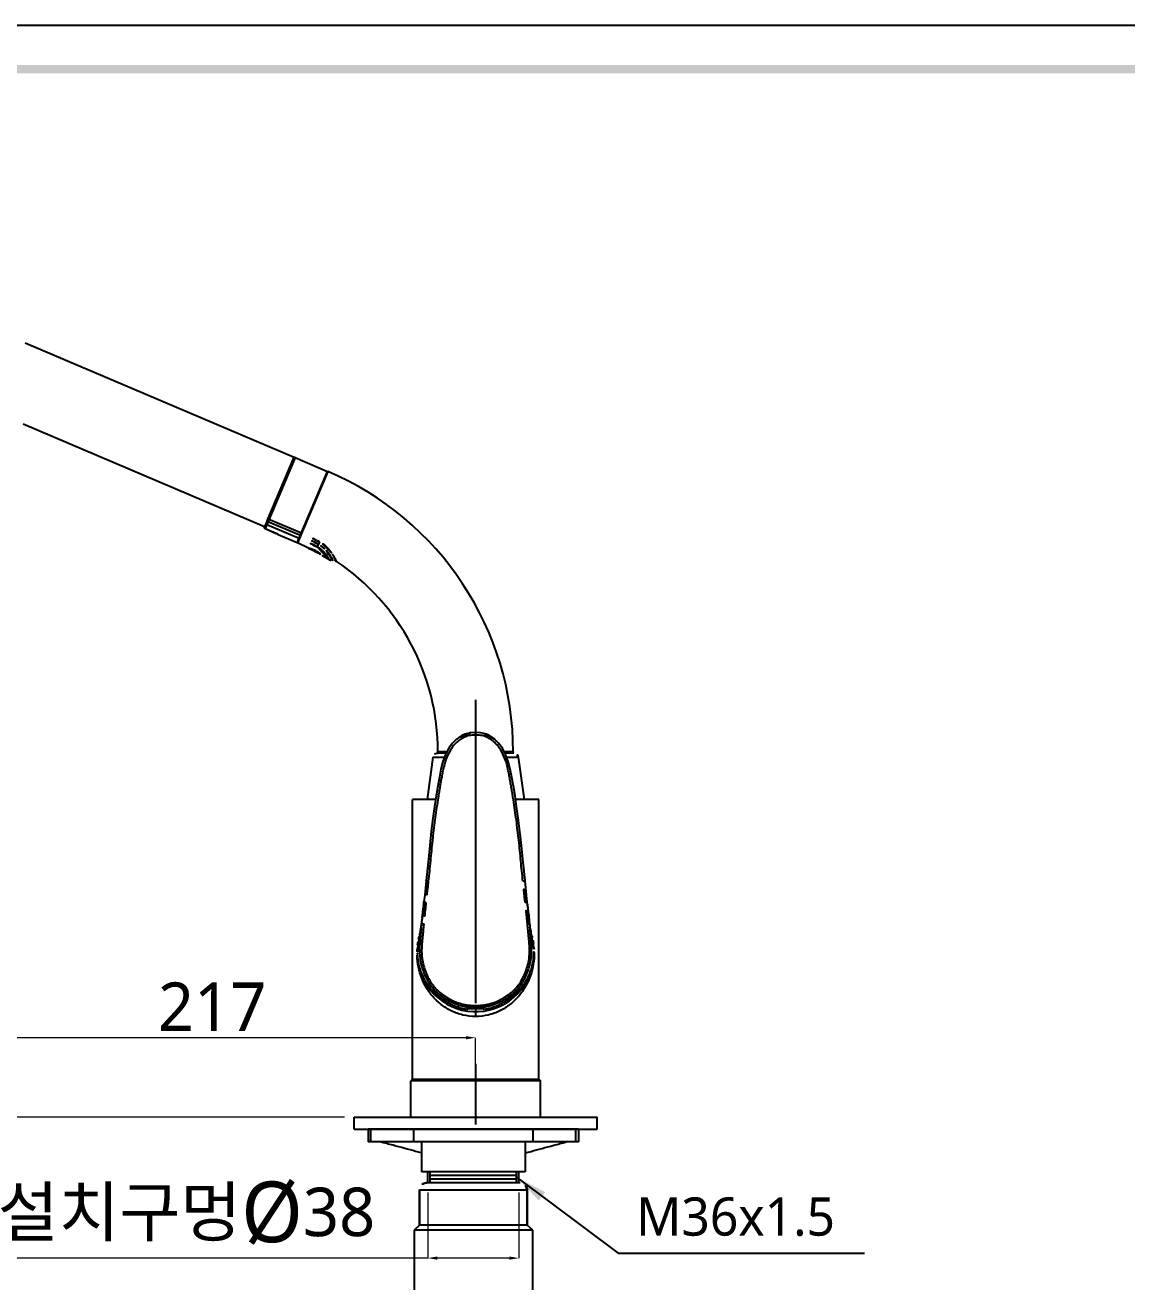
# Model space of a CAD drawing. Extents: x 16296671794 to 16296673174, y -37409618104 to -37409617131.
# Drawn here: x 16296672044 to 16296672499, y -37409617649 to -37409617131 of the extents above; entities that cross this region are included whole.
import ezdxf

# ---------------------------------------------------------------- set-up
doc = ezdxf.new("R2010")
doc.units = 0
doc.header["$LTSCALE"] = 10
doc.header["$MEASUREMENT"] = 0
doc.header["$PDMODE"] = 3
doc.header["$PDSIZE"] = -10
doc.linetypes.add('CENTER', pattern=[2, 1.25, -0.25, 0.25, -0.25])
doc.layers.get('0').update_dxf_attribs({"linetype": 'CONTINUOUS'})
doc.layers.get('DEFPOINTS').update_dxf_attribs({"linetype": 'CONTINUOUS'})
for name, color, linetype in [('02___PRT_ALL_AXES', 7, 'CONTINUOUS'), ('06___PRT_ALL_SURFS', 7, 'CONTINUOUS'), ('3500S01', 7, 'CONTINUOUS'), ('\\M+5B1EA\\M+5D7A2', 1, 'CONTINUOUS'), ('___SHELL_8_1', 7, 'CONTINUOUS'), ('DEFAULT_1', 7, 'CENTER')]:
    doc.layers.add(name, color=color, linetype=linetype)
doc.styles.add('Daelim Dimension', font='NanumGothic.ttf')
doc.styles.get("Standard").update_dxf_attribs({"font": 'SYMBOL'})
doc.dimstyles.new('DEFAULT', dxfattribs={"dimscale": 2, "dimtxt": 2, "dimasz": 2, "dimexe": 0, "dimexo": 2, "dimgap": 1, "dimtad": 1, "dimdec": 1, "dimzin": 9, "dimdsep": 46, "dimtxsty": 'Daelim Dimension', "dimcen": 0.5, "dimclrd": 252, "dimclre": 252, "dimclrt": 3, "dimadec": 1, "dimazin": 0, "dimtfac": 1, "dimtdec": 1, "dimtix": 1, "dimtmove": 0, "dimatfit": 3, "dimfxl": 0, "dimtolj": 1, "dimtzin": 1, "dimlwd": 9, "dimlwe": 9, "dimarcsym": 0})
doc.dimstyles.new('ISO-25', dxfattribs={"dimtxt": 2.5, "dimasz": 2.5, "dimexe": 1.25, "dimexo": 0.625, "dimtad": 1, "dimtxsty": 'Standard', "dimcen": 2.5, "dimadec": 0, "dimazin": 0, "dimtfac": 1, "dimtmove": 0, "dimatfit": 3, "dimfxl": 0, "dimarcsym": 0})

# ---------------------------------------------------------------- blocks, each defined once
blk = doc.blocks.new('*D0')
at = {"color": 5, "lineweight": 9}
for p, q in [((16296672008.97116, -37409617313.46023), (16296671921.23816, -37409617313.46023)), ((16296671921.23816, -37409617577.35965), (16296671921.23816, -37409617317.46023)), ((16296672176.03809, -37409617581.35965), (16296671921.23816, -37409617581.35965))]:
    blk.add_line(p, q, dxfattribs=at)
at = {"color": 5}
for points in [[(16296671920.5715, -37409617317.46023), (16296671921.90483, -37409617317.46023), (16296671921.23816, -37409617313.46023)], [(16296671920.5715, -37409617577.35965), (16296671921.90483, -37409617577.35965), (16296671921.23816, -37409617581.35965)]]:
    blk.add_solid(points, dxfattribs=at)
at = {"layer": 'DEFPOINTS', "color": 0}
for p in [(16296671921.23816, -37409617313.46023), (16296672012.97116, -37409617313.46023), (16296672180.03809, -37409617581.35965)]:
    blk.add_point(p, dxfattribs=at)
at = {"color": 7, "insert": (16296671908.35119, -37409617447.40994), "char_height": 20, "attachment_point": 5, "rotation": 90, "style": 'Daelim Dimension'}
blk.add_mtext('\\A1;268', dxfattribs=at)
blk = doc.blocks.new('*D2')
at = {"color": 5, "lineweight": 9}
for p, q in [((16296672012.9118, -37409617317.453453), (16296672012.9118, -37409617548.609772)), ((16296672226.081181, -37409617548.609772), (16296672016.9118, -37409617548.609772)), ((16296672230.081181, -37409617567.698288), (16296672230.081181, -37409617548.609772))]:
    blk.add_line(p, q, dxfattribs=at)
at = {"color": 5}
for points in [[(16296672016.9118, -37409617547.943108), (16296672016.9118, -37409617549.276443), (16296672012.9118, -37409617548.609772)], [(16296672226.081181, -37409617547.943108), (16296672226.081181, -37409617549.276443), (16296672230.081181, -37409617548.609772)]]:
    blk.add_solid(points, dxfattribs=at)
at = {"layer": 'DEFPOINTS', "color": 0}
for p in [(16296672012.9118, -37409617313.453453), (16296672012.9118, -37409617548.609772), (16296672230.081181, -37409617571.698288)]:
    blk.add_point(p, dxfattribs=at)
at = {"color": 7, "insert": (16296672121.49649, -37409617535.822937), "char_height": 20, "attachment_point": 5, "style": 'Daelim Dimension'}
blk.add_mtext('\\A1;217', dxfattribs=at)
blk = doc.blocks.new('*D4')
at = {"color": 5, "lineweight": 9}
for p, q in [((16296671992.894489, -37409617254.890663), (16296671872.35091, -37409617254.890663)), ((16296671872.35091, -37409617577.35965), (16296671872.35091, -37409617258.890663)), ((16296672176.03809, -37409617581.35965), (16296671872.35091, -37409617581.35965))]:
    blk.add_line(p, q, dxfattribs=at)
at = {"color": 5}
for points in [[(16296671871.68424, -37409617258.890663), (16296671873.01757, -37409617258.890663), (16296671872.35091, -37409617254.890663)], [(16296671871.68424, -37409617577.35965), (16296671873.01757, -37409617577.35965), (16296671872.35091, -37409617581.35965)]]:
    blk.add_solid(points, dxfattribs=at)
at = {"layer": 'DEFPOINTS', "color": 0}
for p in [(16296671872.35091, -37409617254.890663), (16296671996.894489, -37409617254.890663), (16296672180.03809, -37409617581.35965)]:
    blk.add_point(p, dxfattribs=at)
at = {"color": 7, "insert": (16296671858.94891, -37409617418.125153), "char_height": 20, "attachment_point": 5, "rotation": 90, "style": 'Daelim Dimension'}
blk.add_mtext('\\A1;326.5', dxfattribs=at)
blk = doc.blocks.new('*D6')
at = {"color": 5, "lineweight": 9}
for p, q in [((16296672210.35, -37409617612.36), (16296672210.35, -37409617639.45)), ((16296672247.95, -37409617612.36), (16296672247.95, -37409617639.45)), ((16296672210.35, -37409617639.45), (16296672025.44, -37409617639.45)), ((16296672243.95, -37409617639.45), (16296672214.35, -37409617639.45))]:
    blk.add_line(p, q, dxfattribs=at)
at = {"color": 5}
for points in [[(16296672214.35, -37409617638.78), (16296672214.35, -37409617640.11), (16296672210.35, -37409617639.45)], [(16296672243.95, -37409617638.78), (16296672243.95, -37409617640.11), (16296672247.95, -37409617639.45)]]:
    blk.add_solid(points, dxfattribs=at)
at = {"layer": 'DEFPOINTS', "color": 0}
for p in [(16296672210.35, -37409617608.36), (16296672247.95, -37409617608.36), (16296672210.35, -37409617639.45)]:
    blk.add_point(p, dxfattribs=at)
at = {"color": 7, "insert": (16296672110.91, -37409617621.48), "char_height": 20, "attachment_point": 5, "style": 'Daelim Dimension'}
blk.add_mtext('\\A1;설치구멍{\\H1.25x;\\C256;Ø}38', dxfattribs=at)

msp = doc.modelspace()

# ---------------------------------------------------------------- linework, layer by layer
at = {"color": 7, "linetype": 'Continuous'}
for p, q in [((16296672169.161039, -37409617315.232384), (16296672156.646441, -37409617344.683777)), ((16296672161.1959, -37409617346.762306), (16296672156.646441, -37409617344.683777)), ((16296672169.87686, -37409617351.600754), (16296672166.8657, -37409617349.784119)), ((16296672230.081129, -37409617422.866211), (16296672227.902161, -37409617422.981133)), ((16296672227.917959, -37409617422.979134), (16296672227.902161, -37409617422.981117)), ((16296672232.27813, -37409617422.983414), (16296672230.081129, -37409617422.866211)), ((16296672232.27808, -37409617422.983391), (16296672232.24478, -37409617422.979187)), ((16296672222.15333, -37409617425.630821), (16296672222.107861, -37409617425.669724)), ((16296672238.02561, -37409617425.644974), (16296672238.00886, -37409617425.630669)), ((16296672212.4702, -37409617432.982262), (16296672210.081181, -37409617450.359657)), ((16296672217.946609, -37409617431.35965), (16296672214.34985, -37409617431.35965)), ((16296672214.581181, -37409617430.737259), (16296672214.581181, -37409617431.10965)), ((16296672214.581181, -37409617431.10965), (16296672218.07774, -37409617431.10965)), ((16296672214.581181, -37409617431.10965), (16296672214.831181, -37409617431.35965)), ((16296672242.08392, -37409617431.10965), (16296672245.581181, -37409617431.10965)), ((16296672245.812321, -37409617431.35965), (16296672242.214689, -37409617431.35965)), ((16296672245.581181, -37409617431.10965), (16296672245.331181, -37409617431.35965)), ((16296672245.581181, -37409617430.737259), (16296672245.581181, -37409617431.10965)), ((16296672247.69216, -37409617432.982262), (16296672250.081181, -37409617450.359657)), ((16296672204.081181, -37409617565.659653), (16296672204.081181, -37409617450.35965)), ((16296672213.624161, -37409617450.35965), (16296672204.08164, -37409617450.35965)), ((16296672256.08073, -37409617450.35965), (16296672246.53825, -37409617450.35965)), ((16296672256.081181, -37409617565.659653), (16296672256.081181, -37409617450.35965)), ((16296672208.64418, -37409617493.825798), (16296672208.54608, -37409617494.719551)), ((16296672208.77722, -37409617492.631073), (16296672208.64418, -37409617493.825798)), ((16296672207.440319, -37409617503.845596), (16296672207.440599, -37409617503.843681)), ((16296672206.57951, -37409617509.353828), (16296672206.11978, -37409617512.057037)), ((16296672206.70174, -37409617508.653633), (16296672206.62661, -37409617509.088608)), ((16296672206.67482, -37409617509.141083), (16296672206.681881, -37409617509.099403)), ((16296672206.92312, -37409617507.286537), (16296672206.70174, -37409617508.653633)), ((16296672206.923149, -37409617507.286331), (16296672206.924629, -37409617507.276917)), ((16296672226.831181, -37409617536.867958), (16296672226.831181, -37409617536.566963)), ((16296672233.331181, -37409617536.566963), (16296672233.331181, -37409617536.867958)), ((16296672204.081181, -37409617565.659653), (16296672203.38118, -37409617566.35965)), ((16296672256.781179, -37409617566.35965), (16296672203.38118, -37409617566.35965)), ((16296672203.38118, -37409617581.35965), (16296672203.38118, -37409617566.35965)), ((16296672204.081181, -37409617565.659653), (16296672256.081181, -37409617565.659653)), ((16296672256.081181, -37409617565.659653), (16296672256.781179, -37409617566.35965)), ((16296672256.781179, -37409617581.35965), (16296672256.781179, -37409617566.35965)), ((16296672180.03809, -37409617586.35965), (16296672180.03809, -37409617581.35965)), ((16296672203.381651, -37409617581.35965), (16296672256.78072, -37409617581.35965)), ((16296672280.124281, -37409617586.35965), (16296672280.124281, -37409617581.35965)), ((16296672185.819969, -37409617586.35965), (16296672185.819969, -37409617591.559647)), ((16296672272.487499, -37409617586.35965), (16296672185.82011, -37409617586.35965)), ((16296672186.891769, -37409617591.559647), (16296672186.891769, -37409617586.35965)), ((16296672204.558689, -37409617591.559647), (16296672204.558689, -37409617586.35965)), ((16296672253.74893, -37409617591.559647), (16296672253.74893, -37409617586.35965)), ((16296672271.41585, -37409617591.559647), (16296672271.41585, -37409617586.35965)), ((16296672272.48764, -37409617586.35965), (16296672272.48764, -37409617591.559647)), ((16296672272.487499, -37409617591.559647), (16296672185.82011, -37409617591.559647)), ((16296672207.753811, -37409617591.559647), (16296672207.753811, -37409617603.85965)), ((16296672250.55381, -37409617591.559647), (16296672250.55381, -37409617603.85965)), ((16296672206.903811, -37409617611.35965), (16296672251.403811, -37409617611.35965)), ((16296672206.903811, -37409617625.85965), (16296672206.903811, -37409617611.35965)), ((16296672251.403799, -37409617625.85965), (16296672251.403799, -37409617611.35965))]:
    msp.add_line(p, q, dxfattribs=at)
at = {"color": 9, "linetype": 'Continuous'}
for p, q in [((16296672165.80183, -37409617344.224197), (16296672164.72632, -37409617346.258957)), ((16296672230.081181, -37409617423.897141), (16296672230.081129, -37409617422.866211)), ((16296672212.4702, -37409617432.982262), (16296672217.27527, -37409617432.982239)), ((16296672218.273081, -37409617430.737259), (16296672214.581181, -37409617430.737259)), ((16296672245.581181, -37409617430.737259), (16296672241.88912, -37409617430.737259)), ((16296672242.88743, -37409617432.982239), (16296672247.69216, -37409617432.982262)), ((16296672207.488411, -37409617504.027969), (16296672207.51384, -37409617503.857918)), ((16296672252.67396, -37409617504.027969), (16296672252.648529, -37409617503.857918)), ((16296672206.769739, -37409617508.576241), (16296672206.923149, -37409617507.286331)), ((16296672206.94187, -37409617507.532806), (16296672206.979111, -37409617507.30397)), ((16296672206.979111, -37409617507.30397), (16296672206.9806, -37409617507.294777)), ((16296672253.853661, -37409617509.301918), (16296672253.861799, -37409617509.351471)), ((16296672205.94199, -37409617514.488457), (16296672205.94138, -37409617514.460648)), ((16296672230.081181, -37409617536.548523), (16296672230.081181, -37409617535.299538)), ((16296672230.081181, -37409617537.863297), (16296672230.081181, -37409617539.863319))]:
    msp.add_line(p, q, dxfattribs=at)
for p, q in [((16296672180.03809, -37409617581.35965), (16296672280.124281, -37409617581.35965)), ((16296672180.03809, -37409617586.35965), (16296672280.124281, -37409617586.35965)), ((16296672210.35253, -37409617608.35965), (16296672210.35253, -37409617603.85965)), ((16296672211.35253, -37409617608.35965), (16296672211.35253, -37409617603.85965)), ((16296672246.95253, -37409617608.35965), (16296672246.95253, -37409617603.85965)), ((16296672247.95253, -37409617608.35965), (16296672247.95253, -37409617603.85965))]:
    msp.add_line(p, q)
at = {"color": 2}
msp.add_lwpolyline([(16296671793.750851, -37409617131.239197), (16296673174.182779, -37409617131.239197), (16296673174.182779, -37409618103.587517), (16296671793.750851, -37409618103.587517)], close=True, dxfattribs=at)
at = {"ltscale": 0.5}
msp.add_lwpolyline([(16296671793.750851, -37409617131.239197), (16296673174.182779, -37409617131.239197), (16296673174.182779, -37409618103.587517), (16296671793.750851, -37409618103.587517)], close=True, dxfattribs=at)
at = {"color": 7, "linetype": 'Continuous'}
for points in [[(16296672222.10779, -37409617425.669777), (16296672220.61902, -37409617427.147614), (16296672219.025721, -37409617429.302383), (16296672217.6999, -37409617431.830002), (16296672216.64175, -37409617434.701332), (16296672215.8181, -37409617437.856842), (16296672215.14023, -37409617441.267601), (16296672214.500231, -37409617444.950592), (16296672213.841999, -37409617448.943626), (16296672213.1721, -37409617453.298073), (16296672212.494539, -37409617458.085739), (16296672211.81999, -37409617463.401848), (16296672211.16321, -37409617469.375282), (16296672210.497549, -37409617476.182289), (16296672209.71702, -37409617483.868294)], [(16296672250.445351, -37409617483.868294), (16296672249.666719, -37409617476.202133), (16296672249.00123, -37409617469.395653), (16296672248.344839, -37409617463.422577), (16296672247.67066, -37409617458.106758), (16296672246.99341, -37409617453.319313), (16296672246.32378, -37409617448.965057), (16296672245.665791, -37409617444.97216), (16296672245.026079, -37409617441.289337), (16296672244.34906, -37409617437.878563), (16296672243.527121, -37409617434.722527), (16296672242.471399, -37409617431.85041), (16296672241.14855, -37409617429.321487), (16296672239.558359, -37409617427.164772), (16296672238.025631, -37409617425.644981)], [(16296672209.716681, -37409617483.871841), (16296672209.420931, -37409617486.767067), (16296672209.08972, -37409617489.836067), (16296672208.77721, -37409617492.631126)], [(16296672251.385151, -37409617492.631111), (16296672251.074751, -37409617489.855087), (16296672250.743441, -37409617486.786133), (16296672250.445681, -37409617483.871834)], [(16296672251.61767, -37409617494.732262), (16296672251.51955, -37409617493.838203), (16296672251.385151, -37409617492.631042)], [(16296672206.62661, -37409617509.088608), (16296672206.580139, -37409617509.34259), (16296672206.57922, -37409617509.353767)]]:
    msp.add_lwpolyline(points, dxfattribs=at)
for centre, radius, start, end in [((16296672120.08036, -37409617430.737083), 125.5, 0, 66.97823938), ((16296672170.941799, -37409617349.908142), 1.999716, 237.82289545, 278.43231012), ((16296672171.528311, -37409617353.864449), 1.99979, 56.20539473, 98.43252632), ((16296672120.08036, -37409617430.737083), 94.5, 0, 56.20715246), ((16296672214.34985, -37409617433.259651), 1.9, 90, 171.60502953), ((16296672245.812519, -37409617433.259651), 1.9, 8.39497047, 90), ((16296672230.081181, -37409617513.85965), 24.003663, 167.91837873, 175.701145), ((16296671998.068359, -37409617473.783203), 211.581747, 350.39145225, 350.53507272), ((16296672230.081181, -37409617513.85965), 24.003663, 7.68374374, 15.85208649), ((16296672458.63081, -37409617474.364563), 208.070096, 189.46404695, 189.62141157), ((16296672224.901131, -37409617515.62085), 29.358554, 6.97240172, 12.22829834), ((16296672230.081181, -37409617513.85965), 24.003663, 179.76569671, 181.42869581), ((16296672214.689541, -37409617514.055603), 8.604509, 181.28658748, 182.69460279), ((16296672230.081181, -37409617513.85965), 24.003663, 186.89490774, 359.07498885), ((16296672245.149429, -37409617514.044357), 8.928078, 357.33077937, 358.688053), ((16296672230.081181, -37409617513.85965), 24.003663, 359.75345666, 0.23386616), ((16296672209.903811, -37409617611.35965), 3, 90, 180), ((16296672248.403799, -37409617611.35965), 3, 0, 90)]:
    msp.add_arc(centre, radius, start, end, dxfattribs=at)
at = {"color": 9, "linetype": 'Continuous'}
for centre, radius, start, end in [((16296672120.08036, -37409617430.737083), 95.550068, 62.14391307, 66.97823938), ((16296672120.08036, -37409617430.737083), 96.792807, 62.14391307, 66.97823938), ((16296672120.08036, -37409617430.737083), 97.851577, 62.14420293, 66.97823938), ((16296672233.46258, -37409617513.772507), 27.518756, 162.94731082, 165.63803452), ((16296671981.55142, -37409617470.670517), 228.384885, 350.772081, 351.27261523), ((16296671885.58869, -37409617455.889351), 325.479269, 351.26420691, 351.49455611), ((16296671541.585039, -37409617404.529327), 673.295878, 351.516208746, 351.720788105), ((16296672918.57732, -37409617404.529327), 673.295872, 188.279211895, 188.483791254), ((16296672574.57369, -37409617455.889351), 325.479284, 188.50544389, 188.73579309), ((16296672226.702909, -37409617513.771812), 27.515571, 13.73920061, 17.02935662), ((16296672233.86228, -37409617513.854729), 27.927184, 170.61924365, 176.28658463), ((16296672233.689631, -37409617513.827766), 27.752445, 166.26620634, 170.61572212), ((16296672233.59343, -37409617513.806732), 27.654001, 165.63668278, 166.26124997), ((16296671916.4116, -37409617460.148018), 294.369085, 350.53106629, 350.73665174), ((16296672226.51144, -37409617513.819862), 27.712969, 9.38251712, 13.74147946), ((16296672226.389191, -37409617513.841919), 27.837181, 8.61596579, 9.2828414), ((16296672226.311279, -37409617513.853371), 27.915932, 3.71209965, 8.61551721), ((16296672233.942301, -37409617513.859756), 28.007373, 176.78232521, 180.79735505), ((16296672233.906231, -37409617513.86058), 27.971287, 180.79691796, 181.22931057), ((16296672233.87532, -37409617513.856361), 27.940299, 176.28483269, 176.78145232), ((16296672226.31476, -37409617513.854332), 27.912518, 3.57544136, 3.7142878), ((16296672226.222771, -37409617513.859711), 28.004666, 359.20439331, 3.57456198), ((16296672226.28405, -37409617513.860657), 27.943377, 358.75888489, 359.05137973), ((16296672226.295641, -37409617513.860878), 27.931785, 359.0518168, 359.20483192)]:
    msp.add_arc(centre, radius, start, end, dxfattribs=at)
at = {"color": 40, "linetype": 'Continuous'}
msp.add_arc((16296672224.009001, -37409617509.972603), 17.295715, 171.06513167, 175.37229972, dxfattribs=at)
at = {"color": 9, "linetype": 'Continuous'}
for points, knots in [([(16296672167.89469, -37409617347.065437), (16296672167.516911, -37409617346.698196), (16296672166.69895, -37409617345.99733), (16296672165.789289, -37409617345.418297), (16296672165.30711, -37409617345.160294)], [0, 0, 0, 0, 0.4906837675, 1, 1, 1, 1]), ([(16296672170.863411, -37409617348.950089), (16296672170.2533, -37409617348.038742), (16296672169.17255, -37409617346.70005), (16296672167.401159, -37409617345.177856), (16296672166.353889, -37409617344.516296), (16296672165.80127, -37409617344.2239)], [0, 0, 0, 0, 0.4707778603, 0.731621054, 1, 1, 1, 1]), ([(16296672164.72633, -37409617346.258957), (16296672165.16592, -37409617346.491386), (16296672165.986879, -37409617347.012383), (16296672167.05582, -37409617347.91378), (16296672167.9312, -37409617348.836639), (16296672168.62396, -37409617349.701752), (16296672169.091101, -37409617350.360283), (16296672169.389629, -37409617350.811798), (16296672169.559851, -37409617351.079376), (16296672169.677891, -37409617351.270592), (16296672169.75308, -37409617351.394829), (16296672169.796949, -37409617351.4673), (16296672169.82843, -37409617351.5205), (16296672169.857929, -37409617351.56739), (16296672169.86338, -37409617351.580269), (16296672169.879499, -37409617351.603142), (16296672169.87719, -37409617351.60096)], [0, 0, 0, 0, 0.1985451037, 0.3865075241, 0.5569908763, 0.7055908088, 0.8286705276, 0.8792503929, 0.921669761, 0.9553603113, 0.9688033413, 0.9799116333, 0.9886351257, 0.99492412, 0.9987289622, 1, 1, 1, 1]), ([(16296672171.23505, -37409617351.886276), (16296672171.23649, -37409617351.887947), (16296672171.226839, -37409617351.87056), (16296672171.22369, -37409617351.861069), (16296672171.20546, -37409617351.824883), (16296672171.175301, -37409617351.762009), (16296672171.118361, -37409617351.647057), (16296672171.033871, -37409617351.478317), (16296672170.923401, -37409617351.263763), (16296672170.729481, -37409617350.897102), (16296672170.260201, -37409617350.059273), (16296672169.58563, -37409617349.019814), (16296672168.716579, -37409617347.916656), (16296672168.184731, -37409617347.347389), (16296672167.89469, -37409617347.065437)], [0, 0, 0, 0, 0.0011209913, 0.0046139713, 0.0104634159, 0.0186537718, 0.0419918227, 0.0743734575, 0.1153821047, 0.1645892219, 0.2856333302, 0.6041037327, 0.794085013, 1, 1, 1, 1]), ([(16296672172.640619, -37409617352.202568), (16296672172.63707, -37409617352.198288), (16296672172.63397, -37409617352.185669), (16296672172.623911, -37409617352.16613), (16296672172.60652, -37409617352.125633), (16296672172.57523, -37409617352.057312), (16296672172.52816, -37409617351.953331), (16296672172.46715, -37409617351.821457), (16296672172.359591, -37409617351.592461), (16296672172.191299, -37409617351.245781), (16296672171.94599, -37409617350.765907), (16296672171.643259, -37409617350.210197), (16296672171.281059, -37409617349.593193), (16296672171.01001, -37409617349.169067), (16296672170.863411, -37409617348.950089)], [0, 0, 0, 0, 0.0044944812, 0.0100771019, 0.0178742897, 0.0400524837, 0.070877365, 0.1101290231, 0.1575243403, 0.2754201277, 0.4216726158, 0.5932029044, 0.7869559589, 1, 1, 1, 1]), ([(16296672227.90218, -37409617422.981117), (16296672227.37104, -37409617423.04818), (16296672226.317329, -37409617423.265137), (16296672224.811131, -37409617423.838768), (16296672223.41407, -37409617424.637337), (16296672222.55994, -37409617425.284401), (16296672222.15333, -37409617425.630821)], [0, 0, 0, 0, 0.2502622876, 0.5004536387, 0.7502891091, 1, 1, 1, 1]), ([(16296672238.00886, -37409617425.630669), (16296672237.603399, -37409617425.28524), (16296672236.751801, -37409617424.639923), (16296672235.35919, -37409617423.84285), (16296672233.857969, -37409617423.269173), (16296672232.80761, -37409617423.051132), (16296672232.27808, -37409617422.983398)], [0, 0, 0, 0, 0.2497106417, 0.499543347, 0.7497331157, 1, 1, 1, 1]), ([(16296672230.081181, -37409617423.897141), (16296672229.726351, -37409617423.897179), (16296672229.016781, -37409617423.91227), (16296672227.95434, -37409617423.99218), (16296672226.90641, -37409617424.189087), (16296672225.549789, -37409617424.608398), (16296672223.96896, -37409617425.438316), (16296672222.295429, -37409617426.759033), (16296672220.84654, -37409617428.321518), (16296672219.228939, -37409617430.651787), (16296672217.77281, -37409617433.90506), (16296672216.858259, -37409617437.327057), (16296672216.288691, -37409617440.099167), (16296672215.904369, -37409617442.186691), (16296672215.543381, -37409617444.277657), (16296672215.18638, -37409617446.368652), (16296672214.840731, -37409617448.460831), (16296672214.17469, -37409617452.645287), (16296672213.46068, -37409617457.534462), (16296672212.746889, -37409617463.13221), (16296672212.108311, -37409617468.7295), (16296672211.568199, -37409617474.331673), (16296672211.02886, -37409617479.927422), (16296672210.736839, -37409617482.719833), (16296672210.581739, -37409617484.114037)], [0, 0, 0, 0, 0.0157107609, 0.0314174817, 0.0471180321, 0.0628135162, 0.0941477058, 0.1254855013, 0.1568167832, 0.1881449838, 0.2507266079, 0.3133698041, 0.3447021151, 0.3760283458, 0.4073461465, 0.4386535165, 0.4699502033, 0.5012360503, 0.6262606485, 0.6887003152, 0.751088272, 0.8756902443, 0.9378876042, 1, 1, 1, 1]), ([(16296672249.580629, -37409617484.114037), (16296672249.425529, -37409617482.719818), (16296672249.133499, -37409617479.927406), (16296672248.59416, -37409617474.331627), (16296672248.05405, -37409617468.729439), (16296672247.41547, -37409617463.132133), (16296672246.70167, -37409617457.534348), (16296672245.98764, -37409617452.645157), (16296672245.321609, -37409617448.460693), (16296672244.97596, -37409617446.3685), (16296672244.61898, -37409617444.277496), (16296672244.25795, -37409617442.186523), (16296672243.873671, -37409617440.098984), (16296672243.30397, -37409617437.326897), (16296672242.389549, -37409617433.9049), (16296672240.93338, -37409617430.651688), (16296672239.31579, -37409617428.32148), (16296672237.866911, -37409617426.759018), (16296672236.19339, -37409617425.438332), (16296672234.612579, -37409617424.608398), (16296672233.25597, -37409617424.189087), (16296672232.208031, -37409617423.992172), (16296672231.14559, -37409617423.91227), (16296672230.43601, -37409617423.897179), (16296672230.081181, -37409617423.897141)], [0, 0, 0, 0, 0.062112651, 0.1243102648, 0.2489127446, 0.3113009554, 0.3737408775, 0.4987659796, 0.5300519549, 0.5613487695, 0.592656269, 0.6239741989, 0.6553005688, 0.6866330653, 0.7492761581, 0.8118562846, 0.84318406, 0.8745147873, 0.9058523776, 0.9371862469, 0.9528817761, 0.9685824498, 0.9842891736, 1, 1, 1, 1]), ([(16296672209.71703, -37409617483.868523), (16296672209.716021, -37409617483.879013), (16296672209.73554, -37409617483.906273), (16296672209.81555, -37409617483.952301), (16296672209.988649, -37409617484.009949), (16296672210.257601, -37409617484.068192), (16296672210.467119, -37409617484.099937), (16296672210.581739, -37409617484.114037)], [0, 0, 0, 0, 0.0344941873, 0.0957205473, 0.3077686257, 0.6218718649, 1, 1, 1, 1]), ([(16296672210.581739, -37409617484.114037), (16296672210.43532, -37409617485.581009), (16296672210.130541, -37409617488.511398), (16296672209.79932, -37409617491.438881), (16296672209.634689, -37409617492.90155)], [0, 0, 0, 0, 0.5003991716, 1, 1, 1, 1]), ([(16296672250.445641, -37409617483.871788), (16296672250.446541, -37409617483.881462), (16296672250.42502, -37409617483.906479), (16296672250.378361, -37409617483.933884), (16296672250.300699, -37409617483.968086), (16296672250.147409, -37409617484.015297), (16296672249.904221, -37409617484.068466), (16296672249.69521, -37409617484.099899), (16296672249.580629, -37409617484.114037)], [0, 0, 0, 0, 0.0319002646, 0.0929854664, 0.1850528108, 0.3060563785, 0.6209473283, 1, 1, 1, 1]), ([(16296672250.52767, -37409617492.90155), (16296672250.36305, -37409617491.438881), (16296672250.03182, -37409617488.511398), (16296672249.727051, -37409617485.581009), (16296672249.580629, -37409617484.114037)], [0, 0, 0, 0, 0.4996008375, 1, 1, 1, 1]), ([(16296672209.634689, -37409617492.90155), (16296672209.520531, -37409617492.886368), (16296672209.35619, -37409617492.859596), (16296672209.15029, -37409617492.813408), (16296672209.022369, -37409617492.777977), (16296672208.918631, -37409617492.74221), (16296672208.842159, -37409617492.705887), (16296672208.79285, -37409617492.673447), (16296672208.775949, -37409617492.642929), (16296672208.77721, -37409617492.631142)], [0, 0, 0, 0, 0.3750704679, 0.5416775923, 0.6870754972, 0.8070996683, 0.8988863186, 0.9613749451, 1, 1, 1, 1]), ([(16296672209.634689, -37409617492.90155), (16296672209.468901, -37409617494.375458), (16296672209.143721, -37409617497.321968), (16296672208.856689, -37409617500.272438), (16296672208.716869, -37409617501.746964)], [0, 0, 0, 0, 0.5003491493, 1, 1, 1, 1]), ([(16296672250.52767, -37409617492.90155), (16296672250.64183, -37409617492.88636), (16296672250.80617, -37409617492.859589), (16296672251.01207, -37409617492.813393), (16296672251.13998, -37409617492.777946), (16296672251.243731, -37409617492.742188), (16296672251.32019, -37409617492.705856), (16296672251.369499, -37409617492.673424), (16296672251.38641, -37409617492.642906), (16296672251.385151, -37409617492.631111)], [0, 0, 0, 0, 0.37506655, 0.5416728413, 0.6870708121, 0.8070959755, 0.8988844153, 0.961375037, 1, 1, 1, 1]), ([(16296672251.445499, -37409617501.746964), (16296672251.30566, -37409617500.272453), (16296672251.01866, -37409617497.321968), (16296672250.69346, -37409617494.375458), (16296672250.52767, -37409617492.90155)], [0, 0, 0, 0, 0.4996508637, 1, 1, 1, 1]), ([(16296672207.63954, -37409617503.864464), (16296672207.59524, -37409617504.331291), (16296672207.50598, -37409617505.264618), (16296672207.365789, -37409617506.66375), (16296672207.227591, -37409617508.062859), (16296672207.068701, -37409617509.931229), (16296672206.97151, -37409617511.806793), (16296672207.0026, -37409617513.685349), (16296672207.13769, -37409617515.562897), (16296672207.50474, -37409617517.895943), (16296672208.510611, -37409617521.541168), (16296672210.12645, -37409617525.00975), (16296672212.34341, -37409617528.097633), (16296672214.309179, -37409617530.182228), (16296672216.186371, -37409617531.664307), (16296672217.79705, -37409617532.69075), (16296672219.46657, -37409617533.622223), (16296672221.21133, -37409617534.414146), (16296672223.01235, -37409617535.057533), (16296672224.160191, -37409617535.39402), (16296672225.08989, -37409617535.618683), (16296672226.026609, -37409617535.812469), (16296672227.21273, -37409617535.975243), (16296672228.646339, -37409617536.051804), (16296672229.602909, -37409617536.057358), (16296672230.081181, -37409617536.057358)], [0, 0, 0, 0, 0.0309233105, 0.0618268392, 0.0927264047, 0.1236311506, 0.1854834496, 0.216458347, 0.2474681318, 0.3095659943, 0.3718078714, 0.4964923313, 0.5591416215, 0.6219105418, 0.6847928654, 0.7162861703, 0.7477935031, 0.8108078809, 0.8423333604, 0.8738616756, 0.8896288481, 0.9053964923, 0.9369263278, 0.9684610881, 1, 1, 1, 1]), ([(16296672207.291929, -37409617505.324364), (16296672207.302629, -37409617505.204041), (16296672207.311411, -37409617504.960381), (16296672207.346251, -37409617504.593307), (16296672207.38821, -37409617504.220879), (16296672207.421841, -37409617503.971191), (16296672207.440319, -37409617503.845596)], [0, 0, 0, 0, 0.2437264188, 0.4916833899, 0.7438335947, 1, 1, 1, 1]), ([(16296672208.716869, -37409617501.746964), (16296672208.626841, -37409617502.70108), (16296672208.492821, -37409617504.131912), (16296672208.306971, -37409617506.038422), (16296672208.161961, -37409617507.466476), (16296672208.025921, -37409617508.894981), (16296672207.878031, -37409617510.802254), (16296672207.810221, -37409617512.717697), (16296672207.89971, -37409617514.632233), (16296672208.104469, -37409617516.542007), (16296672208.576811, -37409617518.905823), (16296672209.47747, -37409617521.659851), (16296672210.707411, -37409617524.292374), (16296672212.007561, -37409617526.343193), (16296672213.21244, -37409617527.86557), (16296672214.524719, -37409617529.302177), (16296672216.372141, -37409617530.902184), (16296672218.848459, -37409617532.469971), (16296672221.491899, -37409617533.735443), (16296672223.57239, -37409617534.453972), (16296672224.99045, -37409617534.817337), (16296672225.7057, -37409617534.975189), (16296672226.427191, -37409617535.102379), (16296672227.39649, -37409617535.223579), (16296672228.61631, -37409617535.293877), (16296672229.59289, -37409617535.299538), (16296672230.081181, -37409617535.299538)], [0, 0, 0, 0, 0.0619526365, 0.0929006826, 0.123829474, 0.154745429, 0.185657926, 0.2475022591, 0.2784725554, 0.3094827029, 0.3716036912, 0.4338989132, 0.4963596262, 0.5589755463, 0.5903578939, 0.6217750983, 0.6846601847, 0.7476485708, 0.8106898574, 0.8737533644, 0.8895316506, 0.9053110584, 0.9210916008, 0.9368734874, 0.968434173, 1, 1, 1, 1]), ([(16296672208.716869, -37409617501.746964), (16296672208.605539, -37409617501.733803), (16296672208.40136, -37409617501.703201), (16296672208.137739, -37409617501.641907), (16296672207.96652, -37409617501.581177), (16296672207.88452, -37409617501.526962), (16296672207.86446, -37409617501.496696), (16296672207.863569, -37409617501.483627)], [0, 0, 0, 0, 0.3681647171, 0.6764927482, 0.8905453466, 0.9569639215, 1, 1, 1, 1]), ([(16296672230.081181, -37409617535.299538), (16296672230.569481, -37409617535.299538), (16296672231.546061, -37409617535.293877), (16296672232.765881, -37409617535.223579), (16296672233.73518, -37409617535.102379), (16296672234.456671, -37409617534.975189), (16296672235.171921, -37409617534.817337), (16296672236.589979, -37409617534.453972), (16296672238.670469, -37409617533.735443), (16296672241.31391, -37409617532.469963), (16296672243.790239, -37409617530.902184), (16296672245.637671, -37409617529.302162), (16296672246.94993, -37409617527.86554), (16296672248.154831, -37409617526.343163), (16296672249.45496, -37409617524.292343), (16296672250.6849, -37409617521.659828), (16296672251.585569, -37409617518.905777), (16296672252.05789, -37409617516.541977), (16296672252.26269, -37409617514.63221), (16296672252.35215, -37409617512.71769), (16296672252.28433, -37409617510.802254), (16296672252.13645, -37409617508.894981), (16296672252.000401, -37409617507.466476), (16296672251.8554, -37409617506.038422), (16296672251.66955, -37409617504.131912), (16296672251.53553, -37409617502.70108), (16296672251.445499, -37409617501.746964)], [0, 0, 0, 0, 0.0315658311, 0.0631265212, 0.0789084103, 0.0946889557, 0.1104683663, 0.1262466507, 0.1893101503, 0.2523513949, 0.3153401179, 0.3782255079, 0.4096427028, 0.4410250478, 0.5036409033, 0.5661016658, 0.6283969038, 0.6905178856, 0.7215279759, 0.7524980696, 0.8143420361, 0.8452545435, 0.8761705075, 0.9070993069, 0.9380473559, 1, 1, 1, 1]), ([(16296672251.445499, -37409617501.746964), (16296672251.556829, -37409617501.733772), (16296672251.761, -37409617501.70311), (16296672252.024599, -37409617501.641747), (16296672252.195789, -37409617501.580978), (16296672252.27776, -37409617501.526749), (16296672252.2978, -37409617501.49649), (16296672252.298679, -37409617501.483421)], [0, 0, 0, 0, 0.3681958639, 0.6765376468, 0.8905801747, 0.9569834795, 1, 1, 1, 1]), ([(16296672230.081181, -37409617539.863319), (16296672228.319981, -37409617539.863197), (16296672224.843611, -37409617539.450607), (16296672220.02998, -37409617537.701958), (16296672215.88246, -37409617535.089912), (16296672212.471451, -37409617531.861519), (16296672209.768921, -37409617528.170433), (16296672207.729549, -37409617524.058571), (16296672206.35437, -37409617519.466667), (16296672205.98032, -37409617516.195251), (16296672205.94199, -37409617514.488457)], [0, 0, 0, 0, 0.136491054, 0.2683408584, 0.3937893471, 0.5136838357, 0.6302064071, 0.7465305984, 0.8676924705, 1, 1, 1, 1]), ([(16296672254.220869, -37409617514.465973), (16296672254.183861, -37409617516.174271), (16296672253.81192, -37409617519.448677), (16296672252.438379, -37409617524.044853), (16296672250.39978, -37409617528.160263), (16296672247.69739, -37409617531.854347), (16296672244.2859, -37409617535.085426), (16296672240.13711, -37409617537.699829), (16296672235.321409, -37409617539.450203), (16296672231.84329, -37409617539.863197), (16296672230.081181, -37409617539.863319)], [0, 0, 0, 0, 0.1323456301, 0.2535307014, 0.3698554008, 0.4863674049, 0.6062468215, 0.7316800833, 0.8635176573, 1, 1, 1, 1])]:
    msp.add_open_spline(points, degree=3, knots=knots, dxfattribs=at)
at = {"color": 7, "linetype": 'Continuous'}
for points, knots in [([(16296672161.1959, -37409617346.762306), (16296672161.501829, -37409617346.844002), (16296672162.532141, -37409617347.15625), (16296672164.22443, -37409617347.887367), (16296672165.77783, -37409617348.891502), (16296672166.620399, -37409617349.572998), (16296672166.8657, -37409617349.784119)], [0, 0, 0, 0, 0.1467626476, 0.4983564665, 0.8499724078, 1, 1, 1, 1]), ([(16296672208.54608, -37409617494.719498), (16296672208.42326, -37409617495.847183), (16296672208.18581, -37409617498.101257), (16296672207.969971, -37409617500.357513), (16296672207.863569, -37409617501.484657)], [0, 0, 0, 0, 0.5004803638, 1, 1, 1, 1]), ([(16296672252.2988, -37409617501.484657), (16296672252.192591, -37409617500.359627), (16296672251.977171, -37409617498.107643), (16296672251.740231, -37409617495.857788), (16296672251.61767, -37409617494.732231)], [0, 0, 0, 0, 0.4995204174, 1, 1, 1, 1]), ([(16296672230.081181, -37409617536.057358), (16296672230.55946, -37409617536.057358), (16296672231.516029, -37409617536.051804), (16296672232.949631, -37409617535.975243), (16296672234.135759, -37409617535.812469), (16296672235.072479, -37409617535.618683), (16296672236.00218, -37409617535.39402), (16296672237.150021, -37409617535.057533), (16296672238.95104, -37409617534.414146), (16296672240.695789, -37409617533.622192), (16296672242.36533, -37409617532.690773), (16296672243.976, -37409617531.664284), (16296672245.85321, -37409617530.18222), (16296672247.81897, -37409617528.09761), (16296672250.035931, -37409617525.00972), (16296672251.651751, -37409617521.541138), (16296672252.657631, -37409617517.895912), (16296672253.02471, -37409617515.562881), (16296672253.159731, -37409617513.685333), (16296672253.19088, -37409617511.80677), (16296672253.093639, -37409617509.931229), (16296672252.93478, -37409617508.062859), (16296672252.79657, -37409617506.66375), (16296672252.65638, -37409617505.264618), (16296672252.567129, -37409617504.331299), (16296672252.52282, -37409617503.864464)], [0, 0, 0, 0, 0.0315389172, 0.0630736833, 0.094603525, 0.1103711728, 0.1261383461, 0.1576666548, 0.1891921315, 0.252206495, 0.2837137894, 0.3152073048, 0.3780901176, 0.4408590681, 0.5035083032, 0.6281928015, 0.6904347034, 0.7525325104, 0.7835421235, 0.8145167333, 0.8763688274, 0.9072735781, 0.9381731506, 0.9690766845, 1, 1, 1, 1]), ([(16296672206.11978, -37409617512.057037), (16296672206.21456, -37409617511.648811), (16296672206.41032, -37409617510.67849), (16296672206.579451, -37409617509.703506), (16296672206.67482, -37409617509.141083)], [0, 0, 0, 0, 0.423513495, 1, 1, 1, 1]), ([(16296672254.04258, -37409617512.057037), (16296672253.947809, -37409617511.648811), (16296672253.752041, -37409617510.67849), (16296672253.582911, -37409617509.703506), (16296672253.487551, -37409617509.141083)], [0, 0, 0, 0, 0.423513495, 1, 1, 1, 1]), ([(16296672206.11978, -37409617512.057037), (16296672206.111481, -37409617512.24173), (16296672206.082621, -37409617512.97187), (16296672206.074619, -37409617513.703079), (16296672206.0872, -37409617514.248802)], [0, 0, 0, 0, 0.2529924494, 1, 1, 1, 1]), ([(16296672206.09454, -37409617514.460114), (16296672206.156019, -37409617515.75782), (16296672206.405729, -37409617517.705597), (16296672207.066351, -37409617520.231003), (16296672207.95335, -37409617522.71032), (16296672209.16786, -37409617525.079681), (16296672210.68845, -37409617527.2714), (16296672211.985809, -37409617528.826317), (16296672213.418909, -37409617530.279099), (16296672215.49432, -37409617532.082352), (16296672217.782209, -37409617533.663757), (16296672220.254499, -37409617534.957733), (16296672222.205219, -37409617535.777634), (16296672224.233471, -37409617536.425423), (16296672225.62742, -37409617536.718758), (16296672226.331181, -37409617536.830818)], [0, 0, 0, 0, 0.1197810182, 0.1799708934, 0.2404323982, 0.3623102893, 0.4239670473, 0.4861223317, 0.5487746742, 0.6119033304, 0.7394520382, 0.8039741723, 0.868935326, 0.9342971594, 1, 1, 1, 1]), ([(16296672233.831181, -37409617536.830818), (16296672234.534941, -37409617536.718758), (16296672235.92889, -37409617536.425423), (16296672237.95714, -37409617535.777634), (16296672239.90786, -37409617534.957733), (16296672242.38015, -37409617533.663757), (16296672244.668039, -37409617532.082352), (16296672246.74346, -37409617530.279114), (16296672248.17655, -37409617528.826332), (16296672249.473909, -37409617527.271408), (16296672250.994499, -37409617525.079689), (16296672252.209009, -37409617522.710327), (16296672253.09602, -37409617520.231003), (16296672253.756639, -37409617517.705597), (16296672254.00634, -37409617515.75782), (16296672254.06782, -37409617514.460114)], [0, 0, 0, 0, 0.0657028632, 0.1310647029, 0.1960258467, 0.2605479566, 0.3880965861, 0.4512251987, 0.5138774991, 0.5760327246, 0.6376894894, 0.7595674395, 0.8200289831, 0.8802189166, 1, 1, 1, 1]), ([(16296672254.075171, -37409617514.248802), (16296672254.07933, -37409617514.068207), (16296672254.08831, -37409617513.337448), (16296672254.067301, -37409617512.606598), (16296672254.04258, -37409617512.057037)], [0, 0, 0, 0, 0.2472054105, 1, 1, 1, 1]), ([(16296672226.331181, -37409617536.830818), (16296672226.39666, -37409617536.84124), (16296672226.491131, -37409617536.854553), (16296672226.61054, -37409617536.867554), (16296672226.68475, -37409617536.873734), (16296672226.74371, -37409617536.87709), (16296672226.790251, -37409617536.877151), (16296672226.81382, -37409617536.875793), (16296672226.831181, -37409617536.871613), (16296672226.831181, -37409617536.867958)], [0, 0, 0, 0, 0.3942259331, 0.5667639164, 0.7150374764, 0.8349429939, 0.9234493641, 0.9782403933, 1, 1, 1, 1]), ([(16296672226.831181, -37409617536.566963), (16296672226.831181, -37409617536.558746), (16296672226.8459, -37409617536.546753), (16296672226.86816, -37409617536.539032), (16296672226.909889, -37409617536.528816), (16296672226.980551, -37409617536.521072), (16296672227.1425, -37409617536.512268), (16296672227.413219, -37409617536.512917), (16296672227.81221, -37409617536.520393), (16296672228.29837, -37409617536.531487), (16296672228.85313, -37409617536.541313), (16296672229.45513, -37409617536.547409), (16296672229.869801, -37409617536.548523), (16296672230.081181, -37409617536.548523)], [0, 0, 0, 0, 0.0075536806, 0.013996447, 0.0225955631, 0.0465382573, 0.079506605, 0.1715511693, 0.2954495977, 0.4464368948, 0.6187035166, 0.8056314094, 1, 1, 1, 1]), ([(16296672230.081181, -37409617536.548523), (16296672230.29257, -37409617536.548523), (16296672230.707251, -37409617536.547409), (16296672231.30925, -37409617536.541313), (16296672231.86401, -37409617536.531487), (16296672232.35017, -37409617536.520393), (16296672232.749149, -37409617536.512917), (16296672233.019871, -37409617536.512268), (16296672233.18181, -37409617536.521072), (16296672233.25247, -37409617536.528816), (16296672233.294201, -37409617536.539032), (16296672233.31646, -37409617536.546753), (16296672233.331181, -37409617536.558746), (16296672233.331181, -37409617536.566963)], [0, 0, 0, 0, 0.1943722863, 0.381303265, 0.5535676564, 0.7045521673, 0.8284498927, 0.9204940406, 0.9534620811, 0.9774044212, 0.986003483, 0.9924462707, 1, 1, 1, 1]), ([(16296672233.331181, -37409617536.867958), (16296672233.331181, -37409617536.871613), (16296672233.348551, -37409617536.875793), (16296672233.37212, -37409617536.877151), (16296672233.41865, -37409617536.87709), (16296672233.47761, -37409617536.873734), (16296672233.55183, -37409617536.867554), (16296672233.67123, -37409617536.854553), (16296672233.765711, -37409617536.84124), (16296672233.831181, -37409617536.830818)], [0, 0, 0, 0, 0.0217596067, 0.0765506359, 0.1650570061, 0.2849625236, 0.4332360836, 0.6057740669, 1, 1, 1, 1])]:
    msp.add_open_spline(points, degree=3, knots=knots, dxfattribs=at)
for points in [[(16296672208.62027, -37409617494.042633), (16296672208.59561, -37409617494.266243), (16296672208.571091, -37409617494.489883), (16296672208.54673, -37409617494.713516)], [(16296672208.777981, -37409617492.626869), (16296672208.72501, -37409617493.09874), (16296672208.672331, -37409617493.570648), (16296672208.62027, -37409617494.042633)], [(16296672251.541269, -37409617494.035156), (16296672251.489479, -37409617493.565666), (16296672251.437071, -37409617493.096252), (16296672251.38438, -37409617492.626869)], [(16296672251.615629, -37409617494.713531), (16296672251.591, -37409617494.487389), (16296672251.56621, -37409617494.261269), (16296672251.541269, -37409617494.035156)], [(16296672252.52282, -37409617503.864464), (16296672252.447531, -37409617503.071228), (16296672252.373381, -37409617502.277893), (16296672252.298889, -37409617501.484581)]]:
    msp.add_open_spline(points, degree=3, dxfattribs=at)
at = {"color": 9, "linetype": 'Continuous'}
msp.add_open_spline([(16296672207.86348, -37409617501.484581), (16296672207.78898, -37409617502.277893), (16296672207.71483, -37409617503.071228), (16296672207.63954, -37409617503.864464)], degree=3, dxfattribs=at)
at = {"color": 7, "linetype": 'Continuous'}
for points, start_tangent, end_tangent in [([(16296672207.753731, -37409617596.092079), (16296672205.33563, -37409617595.443031), (16296672200.851589, -37409617594.2379), (16296672196.041479, -37409617592.943703), (16296672190.901211, -37409617591.559647)], (-0.9658544545, 0.2590852614), (-0.9655918931, 0.2600621001)), ([(16296672250.55389, -37409617596.092079), (16296672252.971979, -37409617595.443031), (16296672257.45603, -37409617594.2379), (16296672262.26613, -37409617592.943703), (16296672267.40641, -37409617591.559647)], (0.9658544545, 0.2590852614), (0.9655918931, 0.2600621001))]:
    msp.add_spline(points, degree=3, dxfattribs=dict(at, start_tangent=start_tangent, end_tangent=end_tangent))
at = {"color": 5, "ltscale": 40}
msp.add_trace([(16296671811.89945, -37409617147.619202), (16296671811.89945, -37409617151.156387), (16296673156.03418, -37409617147.619202), (16296673156.03418, -37409617151.156387)], dxfattribs=at)
at = {"layer": '02___PRT_ALL_AXES', "color": 7, "linetype": 'Continuous'}
for p, q in [((16296672207.753811, -37409617591.559647), (16296672207.753811, -37409617603.85965)), ((16296672250.55381, -37409617591.559647), (16296672250.55381, -37409617603.85965)), ((16296672250.55381, -37409617603.85965), (16296672207.753811, -37409617603.85965)), ((16296672248.403799, -37409617608.35965), (16296672209.903811, -37409617608.35965)), ((16296672246.95253, -37409617605.35965), (16296672211.35253, -37409617605.35965)), ((16296672246.95253, -37409617606.85965), (16296672211.35253, -37409617606.85965)), ((16296672206.903811, -37409617611.35965), (16296672206.903811, -37409617625.85965)), ((16296672251.403811, -37409617611.35965), (16296672251.403811, -37409617625.85965)), ((16296672206.903811, -37409617625.85965), (16296672204.70381, -37409617627.85965)), ((16296672253.603809, -37409617627.85965), (16296672204.70381, -37409617627.85965)), ((16296672204.70381, -37409617627.85965), (16296672204.70381, -37409617658.35965)), ((16296672251.403811, -37409617625.85965), (16296672206.903811, -37409617625.85965)), ((16296672253.603809, -37409617627.85965), (16296672251.403799, -37409617625.85965)), ((16296672253.603809, -37409617658.35965), (16296672253.603809, -37409617627.85965))]:
    msp.add_line(p, q, dxfattribs=at)
at = {"layer": '06___PRT_ALL_SURFS', "color": 7, "linetype": 'Continuous'}
for p, q in [((16296672233.454309, -37409617423.192108), (16296672232.24478, -37409617422.979187)), ((16296672251.68025, -37409617495.303833), (16296672251.615641, -37409617494.713531)), ((16296672207.440611, -37409617503.843674), (16296672207.22159, -37409617505.31382)), ((16296672252.926069, -37409617505.215607), (16296672252.72176, -37409617503.843674)), ((16296672253.109409, -37409617506.440071), (16296672252.926069, -37409617505.215607)), ((16296672253.23922, -37409617507.286331), (16296672253.109409, -37409617506.440071)), ((16296672253.460621, -37409617508.653633), (16296672253.239241, -37409617507.286537))]:
    msp.add_line(p, q, dxfattribs=at)
at = {"layer": '06___PRT_ALL_SURFS', "color": 9, "linetype": 'Continuous'}
for p, q in [((16296672253.18325, -37409617507.30397), (16296672253.181761, -37409617507.294777)), ((16296672253.22049, -37409617507.532806), (16296672253.18325, -37409617507.30397)), ((16296672253.39262, -37409617508.576241), (16296672253.23922, -37409617507.286331))]:
    msp.add_line(p, q, dxfattribs=at)
at = {"layer": '06___PRT_ALL_SURFS', "color": 7, "linetype": 'Continuous'}
for points in [[(16296672227.91798, -37409617422.979134), (16296672226.708059, -37409617423.192108), (16296672225.630779, -37409617423.510307), (16296672224.445551, -37409617424.043571), (16296672223.18729, -37409617424.825684), (16296672222.15332, -37409617425.630821)], [(16296672238.00886, -37409617425.630669), (16296672236.9751, -37409617424.825691), (16296672235.716829, -37409617424.043579), (16296672234.531601, -37409617423.510307), (16296672233.454309, -37409617423.192108)], [(16296672208.54673, -37409617494.713516), (16296672208.482109, -37409617495.303833), (16296672208.33798, -37409617496.596901), (16296672208.18038, -37409617497.986938), (16296672208.01026, -37409617499.460228), (16296672207.844379, -37409617500.846863)], [(16296672252.45809, -37409617501.957314), (16296672252.31798, -37409617500.846863), (16296672252.1521, -37409617499.460228), (16296672251.981991, -37409617497.986938), (16296672251.824381, -37409617496.596901), (16296672251.68025, -37409617495.303833)], [(16296672207.844379, -37409617500.846863), (16296672207.704269, -37409617501.957314), (16296672207.57132, -37409617502.938507), (16296672207.440319, -37409617503.845596)], [(16296672207.22159, -37409617505.31382), (16296672207.052959, -37409617506.440071), (16296672206.924629, -37409617507.276917)], [(16296672252.72204, -37409617503.845596), (16296672252.59104, -37409617502.938507), (16296672252.45809, -37409617501.957314)], [(16296672253.593769, -37409617509.402496), (16296672253.58222, -37409617509.34259), (16296672253.460621, -37409617508.653633)]]:
    msp.add_lwpolyline(points, dxfattribs=at)
at = {"layer": '06___PRT_ALL_SURFS', "color": 9, "linetype": 'Continuous'}
for centre, radius, start, end in [((16296672478.61095, -37409617470.670517), 228.384885, 188.72738477, 189.227919), ((16296672543.750771, -37409617460.148018), 294.369085, 189.26334826, 189.46893371)]:
    msp.add_arc(centre, radius, start, end, dxfattribs=at)
msp.add_open_spline([(16296672252.87043, -37409617505.324364), (16296672252.859739, -37409617505.204041), (16296672252.85095, -37409617504.960381), (16296672252.816111, -37409617504.593307), (16296672252.774151, -37409617504.220879), (16296672252.74052, -37409617503.971191), (16296672252.72204, -37409617503.845596)], degree=3, knots=[0, 0, 0, 0, 0.2437264188, 0.4916833899, 0.7438335947, 1, 1, 1, 1], dxfattribs=at)
at = {"layer": '3500S01', "color": 7, "linetype": 'Continuous'}
for p, q in [((16296672044.41618, -37409617262.225327), (16296672155.26366, -37409617309.327049)), ((16296672043.62645, -37409617295.572357), (16296672143.14015, -37409617337.858093)), ((16296672144.122339, -37409617335.546631), (16296672155.26366, -37409617309.327049))]:
    msp.add_line(p, q, dxfattribs=at)
at = {"layer": '\\M+5B1EA\\M+5D7A2', "linetype": 'CENTER', "ltscale": 10}
msp.add_line((16296672230.081181, -37409617409.399918), (16296672230.081181, -37409617589.875412), dxfattribs=at)
at = {"layer": '___SHELL_8_1', "color": 9, "linetype": 'Continuous'}
for p, q in [((16296672155.73221, -37409617309.502876), (16296672143.304041, -37409617338.7509)), ((16296672158.264601, -37409617340.619949), (16296672144.919439, -37409617334.94928)), ((16296672143.30674, -37409617338.744537), (16296672147.90852, -37409617340.699951)), ((16296672144.01936, -37409617337.067482), (16296672157.364531, -37409617342.738159)), ((16296672157.85054, -37409617341.594398), (16296672144.505369, -37409617335.923721)), ((16296672147.90852, -37409617340.699951), (16296672147.905821, -37409617340.706306)), ((16296672148.77416, -37409617341.219803), (16296672148.739759, -37409617341.300774))]:
    msp.add_line(p, q, dxfattribs=at)
at = {"layer": '___SHELL_8_1', "color": 7, "linetype": 'Continuous'}
for p, q in [((16296672155.73221, -37409617309.502876), (16296672169.077379, -37409617315.173553)), ((16296672156.56278, -37409617344.624947), (16296672169.077379, -37409617315.173553)), ((16296672168.386841, -37409617317.054367), (16296672168.29521, -37409617317.014259)), ((16296672144.136881, -37409617335.512413), (16296672143.0394, -37409617338.095177)), ((16296672143.304041, -37409617338.7509), (16296672147.93782, -37409617340.720032)), ((16296672147.92808, -37409617340.715843), (16296672148.081261, -37409617340.784569)), ((16296672148.072729, -37409617340.780571), (16296672148.212549, -37409617340.848282)), ((16296672148.205311, -37409617340.84465), (16296672148.32802, -37409617340.908623)), ((16296672148.32206, -37409617340.90538), (16296672148.4249, -37409617340.963074)), ((16296672156.56278, -37409617344.624947), (16296672148.739759, -37409617341.300774)), ((16296672157.736019, -37409617341.863876), (16296672157.82855, -37409617341.90181))]:
    msp.add_line(p, q, dxfattribs=at)
msp.add_lwpolyline([(16296672148.42024, -37409617340.960373), (16296672148.49844, -37409617341.007668), (16296672148.55517, -37409617341.04509), (16296672148.58782, -37409617341.069023), (16296672148.593149, -37409617341.073341)], dxfattribs=at)
for centre, start, end in [((16296672155.536671, -37409617309.963058), 66.97823938, 156.9781388), ((16296672143.49958, -37409617338.290718), 156.9781388, 246.97823938), ((16296672148.935301, -37409617340.840584), 196.97038232, 246.97823938)]:
    msp.add_arc(centre, 0.5, start, end, dxfattribs=at)
at = {"layer": '___SHELL_8_1', "color": 9, "linetype": 'Continuous'}
msp.add_arc((16296672148.970261, -37409617340.757912), 0.501794, 217.54757663, 246.99518655, dxfattribs=at)
for points, knots in [([(16296672144.919439, -37409617334.94928), (16296672144.86002, -37409617334.924026), (16296672144.75102, -37409617334.857033), (16296672144.63208, -37409617334.715736), (16296672144.576389, -37409617334.551819), (16296672144.59235, -37409617334.440536), (16296672144.61252, -37409617334.393059)], [0, 0, 0, 0, 0.2772552528, 0.5393416296, 0.7784825548, 1, 1, 1, 1]), ([(16296672143.30674, -37409617338.744537), (16296672143.24691, -37409617338.719116), (16296672143.13619, -37409617338.644341), (16296672143.026119, -37409617338.478569), (16296672142.987511, -37409617338.284126), (16296672143.014311, -37409617338.154243), (16296672143.0394, -37409617338.095177)], [0, 0, 0, 0, 0.2516352826, 0.5022708932, 0.7515772083, 1, 1, 1, 1]), ([(16296672144.01936, -37409617337.067482), (16296672143.95977, -37409617337.04216), (16296672143.850019, -37409617336.971779), (16296672143.734819, -37409617336.819366), (16296672143.68696, -37409617336.641273), (16296672143.708019, -37409617336.521667), (16296672143.730431, -37409617336.468941)], [0, 0, 0, 0, 0.2651168256, 0.5215918825, 0.7654415468, 1, 1, 1, 1]), ([(16296672144.505369, -37409617335.923721), (16296672144.44659, -37409617335.898743), (16296672144.36265, -37409617335.858414), (16296672144.260321, -37409617335.797852), (16296672144.1973, -37409617335.754707), (16296672144.14707, -37409617335.712646), (16296672144.10775, -37409617335.671494), (16296672144.08688, -37409617335.630081), (16296672144.09494, -37409617335.611122)], [0, 0, 0, 0, 0.3586256716, 0.5218767394, 0.6667064953, 0.7885752697, 0.884339563, 1, 1, 1, 1]), ([(16296672147.90852, -37409617340.699951), (16296672148.02611, -37409617340.749924), (16296672148.239929, -37409617340.849213), (16296672148.446779, -37409617340.962547), (16296672148.5385, -37409617341.019211)], [0, 0, 0, 0, 0.5423682304, 1, 1, 1, 1]), ([(16296672148.5385, -37409617341.019211), (16296672148.574789, -37409617341.041634), (16296672148.637461, -37409617341.082359), (16296672148.70701, -37409617341.134079), (16296672148.74621, -37409617341.169403), (16296672148.764059, -37409617341.189453), (16296672148.77433, -37409617341.205292), (16296672148.77569, -37409617341.216179), (16296672148.77416, -37409617341.219803)], [0, 0, 0, 0, 0.4047461767, 0.7090617748, 0.8209820956, 0.9050637724, 0.9627160605, 1, 1, 1, 1])]:
    msp.add_open_spline(points, degree=3, knots=knots, dxfattribs=at)
at = {"layer": 'DEFAULT_1', "color": 7, "linetype": 'CENTER'}
msp.add_line((16296672230.081181, -37409617536.548523), (16296672230.081181, -37409617537.863297), dxfattribs=at)

# ---------------------------------------------------------------- texts
at = {"color": 2, "insert": (16296672296.262381, -37409617614.430794), "char_height": 15.7647159, "attachment_point": 1, "style": 'Daelim Dimension'}
msp.add_mtext('M36x1.5', dxfattribs=at)

# ---------------------------------------------------------------- dimensions: what is measured, and where the dimension line sits
at = {"color": 0}
for base, p2, override, picture, middle in [((16296671872.35091, -37409617254.890663), (16296671996.894489, -37409617254.890663), {"dimtxt": 10, "dimclrd": 5, "dimclre": 5, "dimclrt": 7}, '*D4', (16296671858.94891, -37409617418.125153)), ((16296671921.238159, -37409617313.460228), (16296672012.971161, -37409617313.460228), {"dimtxt": 10, "dimdec": 0, "dimclrd": 5, "dimclre": 5, "dimclrt": 7}, '*D0', (16296671908.351191, -37409617447.409943))]:
    dim = msp.add_linear_dim(base=base, p1=(16296672180.03809, -37409617581.35965), p2=p2, angle=90, dimstyle='DEFAULT', override=override, dxfattribs=at)
    dim.commit()
    dim.dimension.update_dxf_attribs({"geometry": picture, "text_midpoint": middle})
dim = msp.add_linear_dim(base=(16296672012.9118, -37409617548.609772), p1=(16296672230.081181, -37409617571.698288), p2=(16296672012.9118, -37409617313.453453), dimstyle='DEFAULT', override={"dimtxt": 10, "dimdec": 0, "dimclrd": 5, "dimclre": 5, "dimclrt": 7}, dxfattribs=at)
dim.commit()
dim.dimension.update_dxf_attribs({"geometry": '*D2', "text_midpoint": (16296672121.49649, -37409617535.822937)})
dim = msp.add_linear_dim(base=(16296672210.35253, -37409617639.445236), p1=(16296672247.95253, -37409617608.35965), p2=(16296672210.35253, -37409617608.35965), text='설치구멍{\\H1.25x;\\C256;Ø}38', dimstyle='DEFAULT', override={"dimtxt": 10, "dimdec": 0, "dimclrd": 5, "dimclre": 5, "dimclrt": 7}, dxfattribs=at)
dim.commit()
dim.dimension.update_dxf_attribs({"geometry": '*D6', "text_midpoint": (16296672110.914631, -37409617639.445236), "dimtype": 160})

# ---------------------------------------------------------------- leaders
at = {"color": 5, "annotation_type": 0, "has_hookline": 1, "hookline_direction": 0, "text_width": 91.00233}
msp.add_leader([(16296672246.95253, -37409617606.10965), (16296672288.80113, -37409617637.425217), (16296672390.42099, -37409617637.357002)], dimstyle='ISO-25', override={"dimscale": 5.254905, "dimtad": 0}, dxfattribs=at)

doc.saveas('drawing.dxf')
